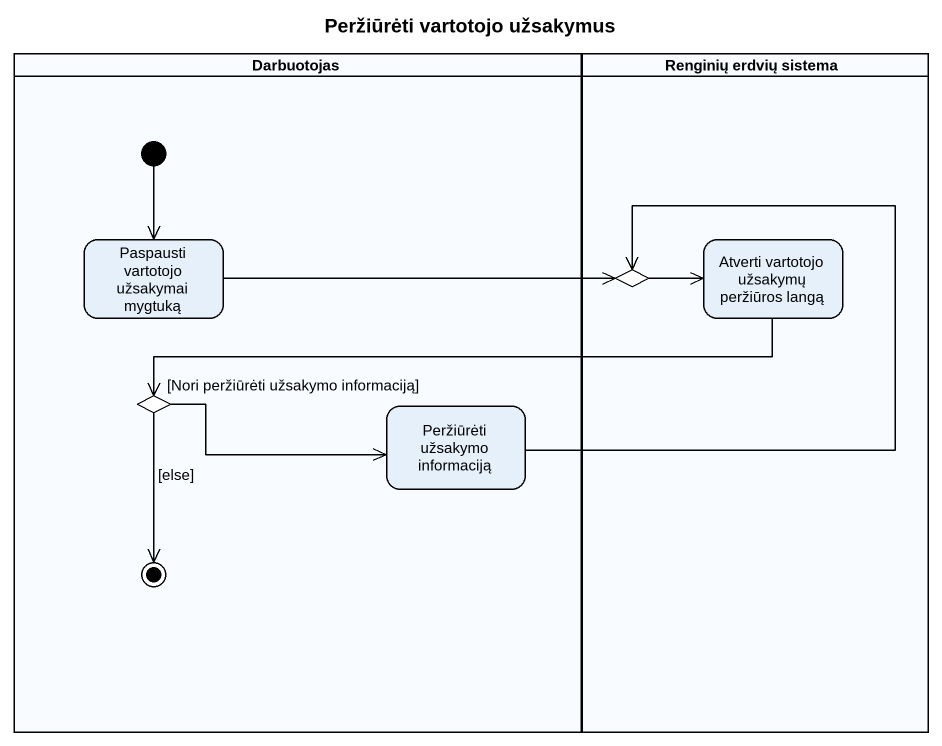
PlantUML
@startuml
title Peržiūrėti vartotojo užsakymus
hide empty description
state Darbuotojas <<partition>> {
  state "Paspausti vartotojo užsakymai mygtuką" as Paspausti_vartotojo
  state choice2 <<choice>>
  state "Peržiūrėti užsakymo informaciją" as Peržiūrėti_užsakymo
  [*] --> Paspausti_vartotojo
  choice2 --> [*] : [else]
}
state "Renginių erdvių sistema" as Renginių_erdvių_sistema <<partition>> {
  state "Atverti vartotojo užsakymų peržiūros langą" as Atverti_vartotojo_užsakymų
  state choice1 <<choice>>
}
Paspausti_vartotojo -right-> choice1
Atverti_vartotojo_užsakymų -left-> choice2
choice1 -right-> Atverti_vartotojo_užsakymų
choice2 -right-> Peržiūrėti_užsakymo : [Nori peržiūrėti užsakymo informaciją]
Peržiūrėti_užsakymo -up-> choice1
@enduml
